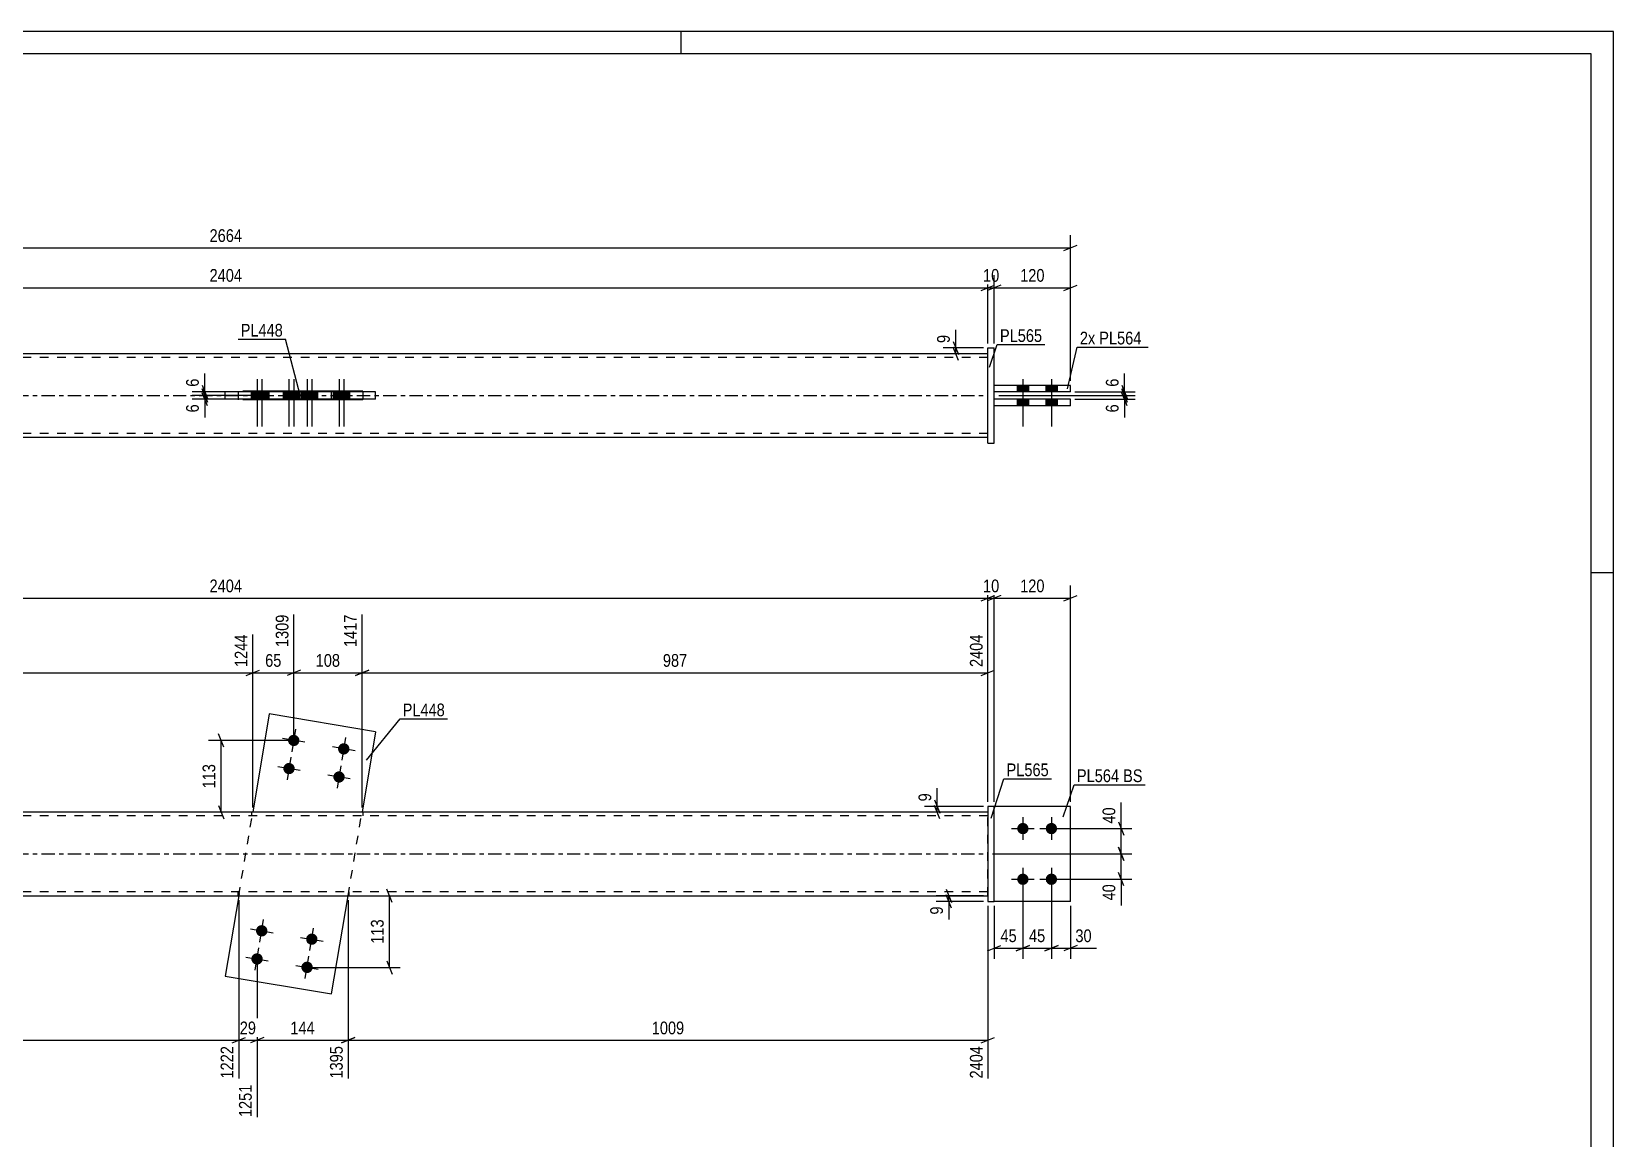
# Model space of a CAD drawing. Header units: millimetres. Extents: x 0 to 594, y 0 to 420.
# Drawn here: x 237.7 to 594, y 170.5 to 420 of the extents above; entities that cross this region are included whole.
import ezdxf

# ---------------------------------------------------------------- set-up
doc = ezdxf.new("R2010")
doc.units = ezdxf.units.MM
doc.linetypes.add('DXK_LINE_DOT2', pattern=[3.9198, 1.9599, -1.9599])
doc.linetypes.add('DXK_LINE_DOT3', pattern=[5.9187, 2.979, -0.9799, 0.9799, -0.9799])
doc.styles.add('Arial Narrow', font='ARIALN.TTF', dxfattribs={"height": 0.2})

# ---------------------------------------------------------------- blocks, each defined once
blk = doc.blocks.new('Unknown-585636687-1129')
at = {"color": 5, "linetype": 'Continuous'}
for p, q in [((594, 420), (0, 420)), ((384, 415), (384, 420)), ((594, 0), (594, 420)), ((589, 415), (5, 415)), ((589, 5), (589, 415)), ((594, 298), (589, 298))]:
    blk.add_line(p, q, dxfattribs=at)
blk = doc.blocks.new('Bolt-585636687-1961 - 1946')
at = {"linetype": 'Continuous'}
for points in [[(297.98, 260.02, -1), (295.44, 260.45, -1)], [(309.25, 258.13, -1), (306.71, 258.55, -1)], [(296.91, 253.68, -1), (294.38, 254.11, -1)], [(308.18, 251.79, -1), (305.65, 252.21, -1)]]:
    blk.add_hatch(color=1, dxfattribs=at).paths.add_polyline_path(points)
at = {"color": 1, "linetype": 'Continuous'}
for p, q in [((299.24, 259.81), (294.17, 260.66)), ((297.13, 262.77), (296.28, 257.7)), ((308.4, 260.88), (307.55, 255.81)), ((310.52, 257.92), (305.44, 258.77)), ((298.18, 253.47), (293.11, 254.32)), ((296.07, 256.43), (295.22, 251.36)), ((307.34, 254.54), (306.49, 249.47)), ((309.45, 251.58), (304.38, 252.43))]:
    blk.add_line(p, q, dxfattribs=at)
blk = doc.blocks.new('Part-585636687-1953 - 1946')
at = {"linetype": 'Continuous'}
blk.add_hatch(color=2, dxfattribs=at).paths.add_polyline_path([(152.57, 225.23), (151.77, 226.63), (153.37, 226.63)])
at = {"color": 2, "linetype": 'Continuous'}
for p, q in [((453.11, 244.09), (109.71, 244.09)), ((109.71, 225.23), (453.11, 225.23)), ((152.57, 225.23), (151.77, 226.63)), ((151.77, 226.63), (153.37, 226.63)), ((153.37, 226.63), (152.57, 225.23))]:
    blk.add_line(p, q, dxfattribs=at)
at = {"color": 7, "linetype": 'DXK_LINE_DOT2'}
for p, q in [((109.71, 225.23), (109.71, 244.09)), ((453.11, 243.23), (109.71, 243.23)), ((287.19, 244.09), (287.19, 243.23)), ((312.25, 244.09), (312.25, 243.23)), ((453.11, 225.23), (453.11, 244.09)), ((453.11, 226.09), (109.71, 226.09)), ((284.17, 225.23), (284.17, 226.09)), ((309.22, 225.23), (309.22, 226.09))]:
    blk.add_line(p, q, dxfattribs=at)
at = {"color": 7, "linetype": 'DXK_LINE_DOT3'}
blk.add_line((109.71, 234.66), (453.11, 234.66), dxfattribs=at)
at = {"color": 2, "linetype": 'Continuous'}
blk.add_circle((152.57, 226.13), 1, dxfattribs=at)
blk = doc.blocks.new('Part-585636687-1958 - 1946')
at = {"color": 2, "linetype": 'Continuous'}
for p, q in [((471.68, 245.38), (454.54, 245.38)), ((471.68, 223.95), (471.68, 245.38)), ((471.68, 223.95), (454.54, 223.95))]:
    blk.add_line(p, q, dxfattribs=at)
at = {"color": 7, "linetype": 'DXK_LINE_DOT2'}
blk.add_line((454.54, 223.95), (454.54, 245.38), dxfattribs=at)
blk = doc.blocks.new('Bolt-585636687-1960 - 1946')
at = {"linetype": 'Continuous'}
for points in [[(288.23, 217.53, -1), (290.77, 217.11, -1)], [(299.51, 215.64, -1), (302.04, 215.22, -1)], [(287.17, 211.19, -1), (289.71, 210.77, -1)], [(298.44, 209.3, -1), (300.98, 208.88, -1)]]:
    blk.add_hatch(color=1, dxfattribs=at).paths.add_polyline_path(points)
at = {"color": 1, "linetype": 'Continuous'}
for p, q in [((286.97, 217.75), (292.04, 216.9)), ((289.08, 214.79), (289.93, 219.86)), ((300.35, 212.89), (301.2, 217.96)), ((298.24, 215.85), (303.31, 215)), ((285.9, 211.41), (290.97, 210.56)), ((288.01, 208.45), (288.86, 213.52)), ((299.28, 206.55), (300.13, 211.62)), ((297.17, 209.51), (302.24, 208.66))]:
    blk.add_line(p, q, dxfattribs=at)
blk = doc.blocks.new('Bolt-585636687-1963 - 1946')
at = {"linetype": 'Continuous'}
for points in [[(460.97, 241.66, -1), (460.97, 239.09, -1)], [(467.4, 241.66, -1), (467.4, 239.09, -1)], [(460.97, 230.23, -1), (460.97, 227.66, -1)], [(467.4, 230.23, -1), (467.4, 227.66, -1)]]:
    blk.add_hatch(color=1, dxfattribs=at).paths.add_polyline_path(points)
at = {"color": 1, "linetype": 'Continuous'}
for p, q in [((460.97, 242.95), (460.97, 237.8)), ((467.4, 242.95), (467.4, 237.8)), ((458.4, 240.38), (463.54, 240.38)), ((464.82, 240.38), (469.97, 240.38)), ((458.4, 228.95), (463.54, 228.95)), ((460.97, 231.52), (460.97, 226.38)), ((464.82, 228.95), (469.97, 228.95)), ((467.4, 231.52), (467.4, 226.38))]:
    blk.add_line(p, q, dxfattribs=at)
blk = doc.blocks.new('Part-585636687-1968 - 1946')
at = {"color": 2, "linetype": 'Continuous'}
for p, q in [((291.2, 266.23), (287.48, 244.09)), ((315.15, 262.21), (291.2, 266.23)), ((315.15, 262.21), (312.1, 244.09)), ((284.31, 225.23), (281.27, 207.12)), ((305.22, 203.09), (308.94, 225.23)), ((281.27, 207.12), (305.22, 203.09))]:
    blk.add_line(p, q, dxfattribs=at)
at = {"color": 7, "linetype": 'DXK_LINE_DOT2'}
for p, q in [((284.31, 225.23), (287.48, 244.09)), ((308.94, 225.23), (312.1, 244.09)), ((284.4, 225.74), (284.31, 225.23)), ((309.02, 225.74), (308.94, 225.23))]:
    blk.add_line(p, q, dxfattribs=at)
blk = doc.blocks.new('Part-585636687-1988 - 1946')
at = {"color": 2, "linetype": 'Continuous'}
for p, q in [((454.54, 245.38), (453.11, 245.38)), ((453.11, 245.38), (453.11, 223.95)), ((454.54, 223.95), (454.54, 245.38)), ((453.11, 223.95), (454.54, 223.95))]:
    blk.add_line(p, q, dxfattribs=at)
blk = doc.blocks.new('Part-585636687-1994 - 1946')
at = {"color": 7, "linetype": 'DXK_LINE_DOT2'}
for p, q in [((471.68, 245.38), (454.54, 245.38)), ((454.54, 223.95), (454.54, 245.38)), ((471.68, 223.95), (471.68, 245.38)), ((471.68, 223.95), (454.54, 223.95))]:
    blk.add_line(p, q, dxfattribs=at)
blk = doc.blocks.new('Part-585636687-2443 - 2415')
at = {"linetype": 'Continuous'}
blk.add_hatch(color=2, dxfattribs=at).paths.add_polyline_path([(152.57, 337.98), (151.77, 339.38), (153.37, 339.38)])
at = {"color": 2, "linetype": 'Continuous'}
for p, q in [((453.11, 347.4), (109.71, 347.4)), ((152.57, 337.98), (151.77, 339.38)), ((151.77, 339.38), (153.37, 339.38)), ((153.37, 339.38), (152.57, 337.98)), ((312.25, 338.98), (287.19, 338.98)), ((287.19, 336.98), (287.19, 338.98)), ((309.22, 338.83), (309.22, 338.98)), ((312.25, 338.83), (312.25, 338.98)), ((312.25, 336.98), (287.19, 336.98)), ((309.22, 336.98), (309.22, 337.12)), ((312.25, 336.98), (312.25, 337.12)), ((453.11, 328.55), (109.71, 328.55))]:
    blk.add_line(p, q, dxfattribs=at)
at = {"color": 7, "linetype": 'DXK_LINE_DOT2'}
for p, q in [((109.71, 347.4), (109.71, 328.55)), ((453.11, 346.55), (109.71, 346.55)), ((453.11, 328.55), (453.11, 347.4)), ((284.17, 338.98), (284.17, 336.98)), ((287.19, 338.98), (284.17, 338.98)), ((309.22, 338.98), (309.22, 337.12)), ((312.25, 338.98), (312.25, 337.12)), ((287.19, 336.98), (284.17, 336.98)), ((453.11, 329.4), (109.71, 329.4))]:
    blk.add_line(p, q, dxfattribs=at)
at = {"color": 7, "linetype": 'DXK_LINE_DOT3'}
blk.add_line((109.71, 337.98), (453.11, 337.98), dxfattribs=at)
at = {"color": 2, "linetype": 'Continuous'}
blk.add_circle((152.57, 338.88), 1, dxfattribs=at)
blk = doc.blocks.new('Part-585636687-2431 - 2415')
at = {"color": 2, "linetype": 'Continuous'}
for p, q in [((453.11, 327.26), (453.11, 348.69)), ((453.11, 348.69), (454.54, 348.69)), ((454.54, 327.26), (454.54, 348.69)), ((453.11, 327.26), (454.54, 327.26))]:
    blk.add_line(p, q, dxfattribs=at)
blk = doc.blocks.new('Bolt-585636687-2432 - 2415')
at = {"linetype": 'Continuous'}
for points in [[(287.15, 337.12), (289.72, 337.12), (289.72, 338.83), (287.15, 338.83)], [(288.22, 337.12), (290.79, 337.12), (290.79, 338.83), (288.22, 338.83)], [(298.42, 337.12), (300.99, 337.12), (300.99, 338.83), (298.42, 338.83)], [(299.49, 337.12), (302.06, 337.12), (302.06, 338.83), (299.49, 338.83)]]:
    blk.add_hatch(color=1, dxfattribs=at).paths.add_polyline_path(points)
at = {"color": 1, "linetype": 'Continuous'}
for p, q in [((287.15, 338.83), (287.15, 337.12)), ((288.22, 338.83), (288.22, 337.12)), ((288.44, 341.69), (288.44, 330.98)), ((289.5, 341.69), (289.5, 330.98)), ((289.72, 338.83), (289.72, 337.12)), ((290.79, 338.83), (290.79, 337.12)), ((298.42, 338.83), (298.42, 337.12)), ((299.49, 338.83), (299.49, 337.12)), ((299.71, 341.69), (299.71, 330.98)), ((300.77, 341.69), (300.77, 330.98)), ((300.99, 338.83), (300.99, 337.12)), ((302.06, 338.83), (302.06, 337.12))]:
    blk.add_line(p, q, dxfattribs=at)
blk = doc.blocks.new('Bolt-585636687-2433 - 2415')
at = {"linetype": 'Continuous'}
for points in [[(296.93, 338.83), (294.36, 338.83), (294.36, 337.12), (296.93, 337.12)], [(297.99, 338.83), (295.42, 338.83), (295.42, 337.12), (297.99, 337.12)], [(308.2, 338.83), (305.63, 338.83), (305.63, 337.12), (308.2, 337.12)], [(309.26, 338.83), (306.69, 338.83), (306.69, 337.12), (309.26, 337.12)]]:
    blk.add_hatch(color=1, dxfattribs=at).paths.add_polyline_path(points)
at = {"color": 1, "linetype": 'Continuous'}
for p, q in [((294.36, 338.83), (294.36, 337.12)), ((295.42, 338.83), (295.42, 337.12)), ((295.64, 341.69), (295.64, 330.98)), ((296.71, 341.69), (296.71, 330.98)), ((296.93, 338.83), (296.93, 337.12)), ((297.99, 338.83), (297.99, 337.12)), ((305.63, 338.83), (305.63, 337.12)), ((306.69, 338.83), (306.69, 337.12)), ((306.91, 341.69), (306.91, 330.98)), ((307.98, 341.69), (307.98, 330.98)), ((308.2, 338.83), (308.2, 337.12)), ((309.26, 338.83), (309.26, 337.12))]:
    blk.add_line(p, q, dxfattribs=at)
blk = doc.blocks.new('Part-585636687-2448 - 2415')
at = {"color": 2, "linetype": 'Continuous'}
for p, q in [((471.68, 337.12), (454.54, 337.12)), ((454.54, 335.69), (454.54, 337.12)), ((471.68, 335.69), (454.54, 335.69)), ((471.68, 335.69), (471.68, 337.12))]:
    blk.add_line(p, q, dxfattribs=at)
blk = doc.blocks.new('Part-585636687-2453 - 2415')
at = {"color": 2, "linetype": 'Continuous'}
for p, q in [((471.68, 340.26), (454.54, 340.26)), ((454.54, 338.83), (454.54, 340.26)), ((471.68, 338.83), (454.54, 338.83)), ((471.68, 338.83), (471.68, 340.26))]:
    blk.add_line(p, q, dxfattribs=at)
blk = doc.blocks.new('Part-585636687-2468 - 2415')
at = {"color": 7, "linetype": 'DXK_LINE_DOT2'}
for p, q in [((281.27, 337.12), (281.27, 338.83)), ((287.19, 338.83), (281.27, 338.83)), ((305.22, 337.12), (305.22, 338.83)), ((287.19, 337.12), (281.27, 337.12))]:
    blk.add_line(p, q, dxfattribs=at)
at = {"color": 2, "linetype": 'Continuous'}
for p, q in [((315.15, 338.83), (287.19, 338.83)), ((291.2, 337.12), (291.2, 338.83)), ((315.15, 337.12), (315.15, 338.83)), ((315.15, 337.12), (287.19, 337.12))]:
    blk.add_line(p, q, dxfattribs=at)
blk = doc.blocks.new('Bolt-585636687-2470 - 2415')
at = {"linetype": 'Continuous'}
for points in [[(462.25, 340.26), (459.68, 340.26), (459.68, 338.83), (462.25, 338.83)], [(462.25, 340.26), (459.68, 340.26), (459.68, 338.83), (462.25, 338.83)], [(468.68, 340.26), (466.11, 340.26), (466.11, 338.83), (468.68, 338.83)], [(468.68, 340.26), (466.11, 340.26), (466.11, 338.83), (468.68, 338.83)], [(462.25, 337.12), (459.68, 337.12), (459.68, 335.69), (462.25, 335.69)], [(462.25, 337.12), (459.68, 337.12), (459.68, 335.69), (462.25, 335.69)], [(468.68, 337.12), (466.11, 337.12), (466.11, 335.69), (468.68, 335.69)], [(468.68, 337.12), (466.11, 337.12), (466.11, 335.69), (468.68, 335.69)]]:
    blk.add_hatch(color=1, dxfattribs=at).paths.add_polyline_path(points)
at = {"color": 1, "linetype": 'Continuous'}
for p, q in [((459.68, 340.26), (459.68, 338.83)), ((459.68, 340.26), (459.68, 338.83)), ((460.97, 341.69), (460.97, 330.98)), ((460.97, 341.69), (460.97, 330.98)), ((462.25, 340.26), (462.25, 338.83)), ((462.25, 340.26), (462.25, 338.83)), ((466.11, 340.26), (466.11, 338.83)), ((466.11, 340.26), (466.11, 338.83)), ((467.4, 341.69), (467.4, 330.98)), ((467.4, 341.69), (467.4, 330.98)), ((468.68, 340.26), (468.68, 338.83)), ((468.68, 340.26), (468.68, 338.83)), ((459.68, 337.12), (459.68, 335.69)), ((459.68, 337.12), (459.68, 335.69)), ((462.25, 337.12), (462.25, 335.69)), ((462.25, 337.12), (462.25, 335.69)), ((466.11, 337.12), (466.11, 335.69)), ((466.11, 337.12), (466.11, 335.69)), ((468.68, 337.12), (468.68, 335.69)), ((468.68, 337.12), (468.68, 335.69))]:
    blk.add_line(p, q, dxfattribs=at)
blk = doc.blocks.new('StraightDimension-585636687-2012 - 1946')
at = {"color": 7, "linetype": 'Continuous'}
for p, q in [((296.71, 261.23), (296.71, 288.61)), ((287.48, 245.09), (287.48, 284.11)), ((285.98, 274.89), (288.98, 276.09)), ((287.48, 275.49), (296.71, 275.49)), ((298.21, 276.09), (295.21, 274.89))]:
    blk.add_line(p, q, dxfattribs=at)
at = {"color": 0}
blk.add_wipeout([(294.52, 276.24), (294.52, 280.44), (289.67, 280.44), (289.67, 276.24)], dxfattribs=at)
at = {"color": 0, "linetype": 'Continuous'}
blk.add_wipeout([(296.11, 289.21), (291.91, 289.21), (291.91, 280.69), (296.11, 280.69)], dxfattribs=at)
at = {"color": 3, "linetype": 'Continuous', "style": 'Arial Narrow'}
blk.add_text('1309', height=2.863, rotation=90.0002, dxfattribs=at).set_placement((295.51, 281.29))
at = {"color": 3, "style": 'Arial Narrow'}
blk.add_text('65', height=2.863, dxfattribs=at).set_placement((290.27, 276.84))
blk = doc.blocks.new('StraightDimension-585636687-2306 - 1946')
at = {"color": 7, "linetype": 'Continuous'}
for p, q in [((441.08, 246.88), (442.28, 243.88)), ((452.11, 245.38), (438.83, 245.38)), ((452.11, 244.09), (438.83, 244.09)), ((442.28, 242.59), (441.08, 245.59)), ((441.68, 244.09), (441.68, 245.38))]:
    blk.add_line(p, q, dxfattribs=at)
at = {"color": 0}
blk.add_wipeout([(440.93, 248.93), (436.73, 248.93), (436.73, 245.9), (440.93, 245.9)], dxfattribs=at)
at = {"color": 7, "linetype": 'Continuous'}
blk.add_line((441.68, 245.38), (441.68, 249.45), dxfattribs=at)
blk.add_line((441.68, 245.38), (441.68, 249.45), dxfattribs=at)
at = {"color": 3, "style": 'Arial Narrow'}
blk.add_text('9', height=2.86, rotation=90.0002, dxfattribs=at).set_placement((440.33, 246.5))
blk = doc.blocks.new('StraightDimension-585636687-2028 - 1946')
at = {"color": 7, "linetype": 'Continuous'}
for p, q in [((296.71, 261.23), (296.71, 288.61)), ((312.1, 245.09), (312.1, 288.61)), ((298.21, 276.09), (295.21, 274.89)), ((296.71, 275.49), (312.1, 275.49)), ((310.6, 274.89), (313.6, 276.09))]:
    blk.add_line(p, q, dxfattribs=at)
at = {"color": 0}
blk.add_wipeout([(307.75, 276.24), (307.75, 280.44), (301.06, 280.44), (301.06, 276.24)], dxfattribs=at)
at = {"color": 0, "linetype": 'Continuous'}
blk.add_wipeout([(311.5, 289.21), (307.3, 289.21), (307.3, 280.69), (311.5, 280.69)], dxfattribs=at)
at = {"color": 3, "linetype": 'Continuous', "style": 'Arial Narrow'}
blk.add_text('1417', height=2.863, rotation=90.0002, dxfattribs=at).set_placement((310.9, 281.29))
at = {"color": 3, "style": 'Arial Narrow'}
blk.add_text('108', height=2.863, dxfattribs=at).set_placement((301.66, 276.84))
blk = doc.blocks.new('StraightDimension-585636687-2212 - 1946')
at = {"color": 7, "linetype": 'Continuous'}
for p, q in [((460.97, 227.95), (460.97, 211.03)), ((467.4, 227.95), (467.4, 211.03)), ((459.47, 212.83), (462.47, 214.03)), ((468.9, 214.03), (465.9, 212.83)), ((460.97, 213.43), (467.4, 213.43))]:
    blk.add_line(p, q, dxfattribs=at)
at = {"color": 0}
blk.add_wipeout([(466.61, 214.18), (466.61, 218.38), (461.75, 218.38), (461.75, 214.18)], dxfattribs=at)
at = {"color": 3, "style": 'Arial Narrow'}
blk.add_text('45', height=2.863, dxfattribs=at).set_placement((462.35, 214.78))
blk = doc.blocks.new('StraightDimension-585636687-2378 - 1946')
at = {"color": 7, "linetype": 'Continuous'}
for p, q in [((456.04, 292.89), (453.04, 291.69)), ((454.54, 246.38), (454.54, 295.14)), ((454.54, 292.29), (471.68, 292.29)), ((470.18, 291.69), (473.18, 292.89)), ((471.68, 246.38), (471.68, 295.14))]:
    blk.add_line(p, q, dxfattribs=at)
at = {"color": 0}
blk.add_wipeout([(466.45, 293.04), (466.45, 297.24), (459.77, 297.24), (459.77, 293.04)], dxfattribs=at)
at = {"color": 3, "style": 'Arial Narrow'}
blk.add_text('120', height=2.863, dxfattribs=at).set_placement((460.37, 293.64))
blk = doc.blocks.new('StraightDimension-585636687-1996 - 1946')
at = {"color": 7, "linetype": 'Continuous'}
for p, q in [((287.48, 245.09), (287.48, 284.11)), ((109.71, 245.09), (109.71, 278.62)), ((111.21, 276.09), (108.21, 274.89)), ((109.71, 275.49), (287.48, 275.49)), ((285.98, 274.89), (288.98, 276.09))]:
    blk.add_line(p, q, dxfattribs=at)
at = {"color": 0, "linetype": 'Continuous'}
for points in [[(286.88, 284.71), (282.68, 284.71), (282.68, 276.19), (286.88, 276.19)], [(109.11, 279.22), (104.91, 279.22), (104.91, 276.19), (109.11, 276.19)]]:
    blk.add_wipeout(points, dxfattribs=at)
at = {"color": 0}
blk.add_wipeout([(202.85, 276.24), (202.85, 280.44), (194.34, 280.44), (194.34, 276.24)], dxfattribs=at)
at = {"color": 3, "linetype": 'Continuous', "style": 'Arial Narrow'}
for s, height, p in [('1244', 2.863, (286.28, 276.79)), ('0', 2.86, (108.51, 276.79))]:
    blk.add_text(s, height=height, rotation=90.0002, dxfattribs=at).set_placement(p)
at = {"color": 3, "style": 'Arial Narrow'}
blk.add_text('1244', height=2.863, dxfattribs=at).set_placement((194.94, 276.84))
blk = doc.blocks.new('StraightDimension-585636687-2044 - 1946')
at = {"color": 7, "linetype": 'Continuous'}
for p, q in [((312.1, 245.09), (312.1, 288.61)), ((453.11, 246.38), (453.11, 284.11)), ((313.6, 276.09), (310.6, 274.89)), ((312.1, 275.49), (453.11, 275.49)), ((451.61, 274.89), (454.61, 276.09))]:
    blk.add_line(p, q, dxfattribs=at)
at = {"color": 0, "linetype": 'Continuous'}
blk.add_wipeout([(452.51, 284.71), (448.31, 284.71), (448.31, 276.19), (452.51, 276.19)], dxfattribs=at)
at = {"color": 0}
blk.add_wipeout([(385.95, 276.24), (385.95, 280.44), (379.27, 280.44), (379.27, 276.24)], dxfattribs=at)
at = {"color": 3, "linetype": 'Continuous', "style": 'Arial Narrow'}
blk.add_text('2404', height=2.863, rotation=90.0002, dxfattribs=at).set_placement((451.91, 276.79))
at = {"color": 3, "style": 'Arial Narrow'}
blk.add_text('987', height=2.863, dxfattribs=at).set_placement((379.87, 276.84))
blk = doc.blocks.new('StraightDimension-585636687-2090 - 1946')
at = {"color": 7, "linetype": 'Continuous'}
for p, q in [((308.94, 224.23), (308.94, 184.04)), ((453.11, 222.95), (453.11, 184.04)), ((310.44, 193.25), (307.44, 192.05)), ((308.94, 192.65), (453.11, 192.65)), ((451.61, 192.05), (454.61, 193.25))]:
    blk.add_line(p, q, dxfattribs=at)
at = {"color": 0}
blk.add_wipeout([(385.28, 193.4), (385.28, 197.6), (376.77, 197.6), (376.77, 193.4)], dxfattribs=at)
at = {"color": 0, "linetype": 'Continuous'}
blk.add_wipeout([(452.51, 191.95), (448.31, 191.95), (448.31, 183.44), (452.51, 183.44)], dxfattribs=at)
at = {"color": 3, "style": 'Arial Narrow'}
blk.add_text('1009', height=2.863, dxfattribs=at).set_placement((377.37, 194))
at = {"color": 3, "linetype": 'Continuous', "style": 'Arial Narrow'}
blk.add_text('2404', height=2.863, rotation=90.0002, dxfattribs=at).set_placement((451.91, 184.04))
blk = doc.blocks.new('StraightDimension-585636687-2102 - 1946')
at = {"color": 7, "linetype": 'Continuous'}
for p, q in [((308.94, 224.23), (308.94, 184.04)), ((288.44, 209.98), (288.44, 175.34)), ((289.94, 193.25), (286.94, 192.05)), ((288.44, 192.65), (308.94, 192.65)), ((307.44, 192.05), (310.44, 193.25))]:
    blk.add_line(p, q, dxfattribs=at)
at = {"color": 0}
blk.add_wipeout([(302.03, 193.4), (302.03, 197.6), (295.35, 197.6), (295.35, 193.4)], dxfattribs=at)
at = {"color": 0, "linetype": 'Continuous'}
blk.add_wipeout([(308.34, 191.95), (304.14, 191.95), (304.14, 183.44), (308.34, 183.44)], dxfattribs=at)
at = {"color": 3, "style": 'Arial Narrow'}
blk.add_text('144', height=2.863, dxfattribs=at).set_placement((295.95, 194))
at = {"color": 3, "linetype": 'Continuous', "style": 'Arial Narrow'}
blk.add_text('1395', height=2.863, rotation=90.0002, dxfattribs=at).set_placement((307.74, 184.04))
blk = doc.blocks.new('StraightDimension-585636687-2116 - 1946')
at = {"color": 7, "linetype": 'Continuous'}
for p, q in [((284.31, 224.23), (284.31, 184.04)), ((288.44, 209.98), (288.44, 175.34)), ((282.81, 192.05), (285.81, 193.25)), ((284.31, 192.65), (288.44, 192.65)), ((289.94, 193.25), (286.94, 192.05))]:
    blk.add_line(p, q, dxfattribs=at)
at = {"color": 0}
blk.add_wipeout([(288.8, 193.4), (288.8, 197.6), (283.95, 197.6), (283.95, 193.4)], dxfattribs=at)
at = {"color": 0, "linetype": 'Continuous'}
blk.add_wipeout([(287.84, 183.25), (283.64, 183.25), (283.64, 174.74), (287.84, 174.74)], dxfattribs=at)
at = {"color": 3, "style": 'Arial Narrow'}
blk.add_text('29', height=2.863, dxfattribs=at).set_placement((284.55, 194))
at = {"color": 3, "linetype": 'Continuous', "style": 'Arial Narrow'}
blk.add_text('1251', height=2.863, rotation=90.0002, dxfattribs=at).set_placement((287.24, 175.34))
blk = doc.blocks.new('StraightDimension-585636687-2130 - 1946')
at = {"color": 7, "linetype": 'Continuous'}
for p, q in [((109.71, 222.95), (109.71, 189.53)), ((284.31, 224.23), (284.31, 184.04)), ((111.21, 193.25), (108.21, 192.05)), ((109.71, 192.65), (284.31, 192.65)), ((282.81, 192.05), (285.81, 193.25))]:
    blk.add_line(p, q, dxfattribs=at)
at = {"color": 0}
blk.add_wipeout([(201.27, 193.4), (201.27, 197.6), (192.75, 197.6), (192.75, 193.4)], dxfattribs=at)
at = {"color": 0, "linetype": 'Continuous'}
for points in [[(109.11, 191.95), (104.91, 191.95), (104.91, 188.93), (109.11, 188.93)], [(283.71, 191.95), (279.51, 191.95), (279.51, 183.44), (283.71, 183.44)]]:
    blk.add_wipeout(points, dxfattribs=at)
at = {"color": 3, "style": 'Arial Narrow'}
blk.add_text('1222', height=2.863, dxfattribs=at).set_placement((193.35, 194))
at = {"color": 3, "linetype": 'Continuous', "style": 'Arial Narrow'}
for s, height, p in [('0', 2.86, (108.51, 189.53)), ('1222', 2.863, (283.11, 184.04))]:
    blk.add_text(s, height=height, rotation=90.0002, dxfattribs=at).set_placement(p)
blk = doc.blocks.new('StraightDimension-585636687-2190 - 1946')
at = {"color": 7, "linetype": 'Continuous'}
for p, q in [((452.11, 225.23), (441.46, 225.23)), ((443.71, 226.73), (444.91, 223.73)), ((444.91, 222.45), (443.71, 225.45)), ((444.31, 223.95), (444.31, 225.23)), ((452.11, 223.95), (441.46, 223.95))]:
    blk.add_line(p, q, dxfattribs=at)
at = {"color": 0}
blk.add_wipeout([(443.56, 223.42), (439.36, 223.42), (439.36, 220.39), (443.56, 220.39)], dxfattribs=at)
at = {"color": 7, "linetype": 'Continuous'}
blk.add_line((444.31, 223.95), (444.31, 219.87), dxfattribs=at)
blk.add_line((444.31, 223.95), (444.31, 219.87), dxfattribs=at)
at = {"color": 3, "style": 'Arial Narrow'}
blk.add_text('9', height=2.86, rotation=90.0002, dxfattribs=at).set_placement((442.96, 220.99))
blk = doc.blocks.new('StraightDimension-585636687-2199 - 1946')
at = {"color": 7, "linetype": 'Continuous'}
for p, q in [((467.4, 227.95), (467.4, 211.03)), ((471.68, 222.95), (471.68, 211.03)), ((465.9, 212.83), (468.9, 214.03)), ((473.18, 214.03), (470.18, 212.83)), ((467.4, 213.43), (471.68, 213.43))]:
    blk.add_line(p, q, dxfattribs=at)
at = {"color": 0}
blk.add_wipeout([(477.06, 214.18), (477.06, 218.38), (472.21, 218.38), (472.21, 214.18)], dxfattribs=at)
at = {"color": 7, "linetype": 'Continuous'}
blk.add_line((471.68, 213.43), (477.59, 213.43), dxfattribs=at)
blk.add_line((471.68, 213.43), (477.59, 213.43), dxfattribs=at)
at = {"color": 3, "style": 'Arial Narrow'}
blk.add_text('30', height=2.863, dxfattribs=at).set_placement((472.81, 214.78))
blk = doc.blocks.new('StraightDimension-585636687-2222 - 1946')
at = {"color": 7, "linetype": 'Continuous'}
for p, q in [((460.97, 227.95), (460.97, 211.03)), ((454.54, 222.95), (454.54, 211.03)), ((453.04, 212.83), (456.04, 214.03)), ((462.47, 214.03), (459.47, 212.83)), ((454.54, 213.43), (460.97, 213.43))]:
    blk.add_line(p, q, dxfattribs=at)
at = {"color": 0}
blk.add_wipeout([(460.18, 214.18), (460.18, 218.38), (455.33, 218.38), (455.33, 214.18)], dxfattribs=at)
at = {"color": 3, "style": 'Arial Narrow'}
blk.add_text('45', height=2.863, dxfattribs=at).set_placement((455.93, 214.78))
blk = doc.blocks.new('StraightDimension-585636687-2352 - 1946')
at = {"color": 7, "linetype": 'Continuous'}
for p, q in [((111.21, 292.89), (108.21, 291.69)), ((109.71, 246.38), (109.71, 295.14)), ((109.71, 292.29), (453.11, 292.29)), ((451.61, 291.69), (454.61, 292.89)), ((453.11, 246.38), (453.11, 295.14))]:
    blk.add_line(p, q, dxfattribs=at)
at = {"color": 0}
blk.add_wipeout([(285.67, 293.04), (285.67, 297.24), (277.15, 297.24), (277.15, 293.04)], dxfattribs=at)
at = {"color": 3, "style": 'Arial Narrow'}
blk.add_text('2404', height=2.863, dxfattribs=at).set_placement((277.75, 293.64))
blk = doc.blocks.new('StraightDimension-585636687-2239 - 1946')
at = {"color": 7, "linetype": 'Continuous'}
for p, q in [((309.94, 225.23), (320.72, 225.23)), ((318.92, 223.73), (317.72, 226.73)), ((318.32, 209.09), (318.32, 225.23)), ((317.72, 210.59), (318.92, 207.59)), ((300.71, 209.09), (320.72, 209.09))]:
    blk.add_line(p, q, dxfattribs=at)
at = {"color": 0}
blk.add_wipeout([(317.57, 220.5), (313.37, 220.5), (313.37, 213.82), (317.57, 213.82)], dxfattribs=at)
at = {"color": 3, "style": 'Arial Narrow'}
blk.add_text('113', height=2.863, rotation=90.0002, dxfattribs=at).set_placement((316.97, 214.42))
blk = doc.blocks.new('StraightDimension-585636687-2256 - 1946')
at = {"color": 7, "linetype": 'Continuous'}
for p, q in [((482.54, 236.16), (483.74, 233.16)), ((454.11, 234.66), (485.54, 234.66)), ((483.14, 228.95), (483.14, 234.66)), ((468.4, 228.95), (485.54, 228.95)), ((483.74, 227.45), (482.54, 230.45))]:
    blk.add_line(p, q, dxfattribs=at)
at = {"color": 0}
blk.add_wipeout([(482.39, 228.42), (478.19, 228.42), (478.19, 223.57), (482.39, 223.57)], dxfattribs=at)
at = {"color": 7, "linetype": 'Continuous'}
blk.add_line((483.14, 228.95), (483.14, 223.04), dxfattribs=at)
blk.add_line((483.14, 228.95), (483.14, 223.04), dxfattribs=at)
at = {"color": 3, "style": 'Arial Narrow'}
blk.add_text('40', height=2.863, rotation=90.0002, dxfattribs=at).set_placement((481.79, 224.17))
blk = doc.blocks.new('StraightDimension-585636687-2269 - 1946')
at = {"color": 7, "linetype": 'Continuous'}
for p, q in [((468.4, 240.38), (485.54, 240.38)), ((482.54, 241.88), (483.74, 238.88)), ((483.14, 234.66), (483.14, 240.38)), ((483.74, 233.16), (482.54, 236.16)), ((454.11, 234.66), (485.54, 234.66))]:
    blk.add_line(p, q, dxfattribs=at)
at = {"color": 0}
blk.add_wipeout([(482.39, 245.76), (478.19, 245.76), (478.19, 240.9), (482.39, 240.9)], dxfattribs=at)
at = {"color": 7, "linetype": 'Continuous'}
blk.add_line((483.14, 240.38), (483.14, 246.28), dxfattribs=at)
blk.add_line((483.14, 240.38), (483.14, 246.28), dxfattribs=at)
at = {"color": 3, "style": 'Arial Narrow'}
blk.add_text('40', height=2.863, rotation=90.0002, dxfattribs=at).set_placement((481.79, 241.5))
blk = doc.blocks.new('StraightDimension-585636687-2283 - 1946')
at = {"color": 7, "linetype": 'Continuous'}
for p, q in [((295.71, 260.23), (277.54, 260.23)), ((280.99, 258.73), (279.79, 261.73)), ((280.39, 244.09), (280.39, 260.23)), ((286.48, 244.09), (277.54, 244.09)), ((279.79, 245.59), (280.99, 242.59))]:
    blk.add_line(p, q, dxfattribs=at)
at = {"color": 0}
blk.add_wipeout([(279.64, 255.5), (275.44, 255.5), (275.44, 248.82), (279.64, 248.82)], dxfattribs=at)
at = {"color": 3, "style": 'Arial Narrow'}
blk.add_text('113', height=2.863, rotation=90.0002, dxfattribs=at).set_placement((279.04, 249.42))
blk = doc.blocks.new('StraightDimension-585636687-2361 - 1946')
at = {"color": 7, "linetype": 'Continuous'}
for p, q in [((451.61, 291.69), (454.61, 292.89)), ((456.04, 292.89), (453.04, 291.69)), ((453.11, 246.38), (453.11, 295.14)), ((453.11, 292.29), (454.54, 292.29)), ((454.54, 246.38), (454.54, 295.14))]:
    blk.add_line(p, q, dxfattribs=at)
at = {"color": 0}
blk.add_wipeout([(456.25, 293.04), (456.25, 297.24), (451.4, 297.24), (451.4, 293.04)], dxfattribs=at)
at = {"color": 3, "style": 'Arial Narrow'}
blk.add_text('10', height=2.863, dxfattribs=at).set_placement((452, 293.64))
blk = doc.blocks.new('StraightDimension-585636687-2521 - 2415')
at = {"color": 7, "linetype": 'Continuous'}
for p, q in [((290.2, 338.83), (273.82, 338.83)), ((276.07, 340.33), (277.27, 337.33)), ((277.27, 336.48), (276.07, 339.48)), ((276.67, 337.98), (276.67, 338.83)), ((290.2, 337.98), (273.82, 337.98))]:
    blk.add_line(p, q, dxfattribs=at)
at = {"color": 0}
blk.add_wipeout([(275.92, 342.39), (271.72, 342.39), (271.72, 339.36), (275.92, 339.36)], dxfattribs=at)
at = {"color": 7, "linetype": 'Continuous'}
blk.add_line((276.67, 338.83), (276.67, 342.91), dxfattribs=at)
blk.add_line((276.67, 338.83), (276.67, 342.91), dxfattribs=at)
at = {"color": 3, "style": 'Arial Narrow'}
blk.add_text('6', height=2.86, rotation=90.0002, dxfattribs=at).set_placement((275.32, 339.96))
blk = doc.blocks.new('StraightDimension-585636687-2525 - 2415')
at = {"color": 7, "linetype": 'Continuous'}
for p, q in [((276.07, 339.48), (277.27, 336.48)), ((277.27, 335.62), (276.07, 338.62)), ((290.2, 337.98), (273.82, 337.98)), ((290.2, 337.12), (273.82, 337.12)), ((276.67, 337.12), (276.67, 337.98))]:
    blk.add_line(p, q, dxfattribs=at)
at = {"color": 0}
blk.add_wipeout([(275.92, 336.59), (271.72, 336.59), (271.72, 333.57), (275.92, 333.57)], dxfattribs=at)
at = {"color": 7, "linetype": 'Continuous'}
blk.add_line((276.67, 337.12), (276.67, 333.04), dxfattribs=at)
blk.add_line((276.67, 337.12), (276.67, 333.04), dxfattribs=at)
at = {"color": 3, "style": 'Arial Narrow'}
blk.add_text('6', height=2.86, rotation=90.0002, dxfattribs=at).set_placement((275.32, 334.17))
blk = doc.blocks.new('StraightDimension-585636687-2530 - 2415')
at = {"color": 7, "linetype": 'Continuous'}
for p, q in [((91.14, 371.24), (471.68, 371.24)), ((470.18, 370.64), (473.18, 371.84)), ((471.68, 341.26), (471.68, 374.09))]:
    blk.add_line(p, q, dxfattribs=at)
at = {"color": 0}
blk.add_wipeout([(285.67, 371.99), (285.67, 376.19), (277.15, 376.19), (277.15, 371.99)], dxfattribs=at)
at = {"color": 3, "style": 'Arial Narrow'}
blk.add_text('2664', height=2.863, dxfattribs=at).set_placement((277.75, 372.59))
blk = doc.blocks.new('StraightDimension-585636687-2561 - 2415')
at = {"color": 7, "linetype": 'Continuous'}
for p, q in [((109.71, 349.69), (109.71, 365.13)), ((453.11, 349.69), (453.11, 365.13)), ((111.21, 362.88), (108.21, 361.68)), ((109.71, 362.28), (453.11, 362.28)), ((451.61, 361.68), (454.61, 362.88))]:
    blk.add_line(p, q, dxfattribs=at)
at = {"color": 0}
blk.add_wipeout([(285.67, 363.03), (285.67, 367.23), (277.15, 367.23), (277.15, 363.03)], dxfattribs=at)
at = {"color": 3, "style": 'Arial Narrow'}
blk.add_text('2404', height=2.863, dxfattribs=at).set_placement((277.75, 363.63))
blk = doc.blocks.new('StraightDimension-585636687-2571 - 2415')
at = {"color": 7, "linetype": 'Continuous'}
for p, q in [((453.11, 349.69), (453.11, 365.13)), ((454.54, 349.69), (454.54, 365.13)), ((451.61, 361.68), (454.61, 362.88)), ((456.04, 362.88), (453.04, 361.68)), ((453.11, 362.28), (454.54, 362.28))]:
    blk.add_line(p, q, dxfattribs=at)
at = {"color": 0}
blk.add_wipeout([(456.25, 363.03), (456.25, 367.23), (451.4, 367.23), (451.4, 363.03)], dxfattribs=at)
at = {"color": 3, "style": 'Arial Narrow'}
blk.add_text('10', height=2.863, dxfattribs=at).set_placement((452, 363.63))
blk = doc.blocks.new('StraightDimension-585636687-2581 - 2415')
at = {"color": 7, "linetype": 'Continuous'}
for p, q in [((454.54, 349.69), (454.54, 365.13)), ((471.68, 341.26), (471.68, 365.13)), ((456.04, 362.88), (453.04, 361.68)), ((454.54, 362.28), (471.68, 362.28)), ((470.18, 361.68), (473.18, 362.88))]:
    blk.add_line(p, q, dxfattribs=at)
at = {"color": 0}
blk.add_wipeout([(466.45, 363.03), (466.45, 367.23), (459.77, 367.23), (459.77, 363.03)], dxfattribs=at)
at = {"color": 3, "style": 'Arial Narrow'}
blk.add_text('120', height=2.863, dxfattribs=at).set_placement((460.37, 363.63))
blk = doc.blocks.new('StraightDimension-585636687-2592 - 2415')
at = {"color": 7, "linetype": 'Continuous'}
for p, q in [((445.25, 350.19), (446.45, 347.19)), ((452.11, 348.69), (443, 348.69)), ((452.11, 347.4), (443, 347.4)), ((446.45, 345.9), (445.25, 348.9)), ((445.85, 347.4), (445.85, 348.69))]:
    blk.add_line(p, q, dxfattribs=at)
at = {"color": 0}
blk.add_wipeout([(445.1, 352.24), (440.9, 352.24), (440.9, 349.21), (445.1, 349.21)], dxfattribs=at)
at = {"color": 7, "linetype": 'Continuous'}
blk.add_line((445.85, 348.69), (445.85, 352.77), dxfattribs=at)
blk.add_line((445.85, 348.69), (445.85, 352.77), dxfattribs=at)
at = {"color": 3, "style": 'Arial Narrow'}
blk.add_text('9', height=2.86, rotation=90.0002, dxfattribs=at).set_placement((444.5, 349.81))
blk = doc.blocks.new('StraightDimension-585636687-2603 - 2415')
at = {"color": 7, "linetype": 'Continuous'}
for p, q in [((472.68, 338.83), (486.29, 338.83)), ((483.29, 340.33), (484.49, 337.33)), ((484.49, 336.48), (483.29, 339.48)), ((483.89, 337.98), (483.89, 338.83)), ((455.54, 337.98), (486.29, 337.98))]:
    blk.add_line(p, q, dxfattribs=at)
at = {"color": 0}
blk.add_wipeout([(483.14, 342.39), (478.94, 342.39), (478.94, 339.36), (483.14, 339.36)], dxfattribs=at)
at = {"color": 7, "linetype": 'Continuous'}
blk.add_line((483.89, 338.83), (483.89, 342.91), dxfattribs=at)
blk.add_line((483.89, 338.83), (483.89, 342.91), dxfattribs=at)
at = {"color": 3, "style": 'Arial Narrow'}
blk.add_text('6', height=2.86, rotation=90.0002, dxfattribs=at).set_placement((482.54, 339.96))
blk = doc.blocks.new('StraightDimension-585636687-2612 - 2415')
at = {"color": 7, "linetype": 'Continuous'}
for p, q in [((483.29, 339.48), (484.49, 336.48)), ((484.49, 335.62), (483.29, 338.62)), ((455.54, 337.98), (486.29, 337.98)), ((472.68, 337.12), (486.29, 337.12)), ((483.89, 337.12), (483.89, 337.98))]:
    blk.add_line(p, q, dxfattribs=at)
at = {"color": 0}
blk.add_wipeout([(483.14, 336.59), (478.94, 336.59), (478.94, 333.57), (483.14, 333.57)], dxfattribs=at)
at = {"color": 7, "linetype": 'Continuous'}
blk.add_line((483.89, 337.12), (483.89, 333.04), dxfattribs=at)
blk.add_line((483.89, 337.12), (483.89, 333.04), dxfattribs=at)
at = {"color": 3, "style": 'Arial Narrow'}
blk.add_text('6', height=2.86, rotation=90.0002, dxfattribs=at).set_placement((482.54, 334.17))
blk = doc.blocks.new('Mark-585636687-1964 - 1946')
at = {"color": 0}
blk.add_wipeout([(330.75, 265.69), (330.75, 268.69), (321.25, 268.69), (321.25, 265.69)], dxfattribs=at)
blk.add_wipeout([(330.75, 265.69), (330.75, 268.69), (321.25, 268.69), (321.25, 265.69)], dxfattribs=at)
at = {"color": 30, "linetype": 'Continuous'}
for p, q in [((313.07, 255.79), (320.65, 265.09)), ((320.65, 265.09), (331.35, 265.09))]:
    blk.add_line(p, q, dxfattribs=at)
at = {"color": 3, "style": 'Arial Narrow'}
blk.add_text('PL448', height=2.863, dxfattribs=at).set_placement((321.25, 265.69))
blk = doc.blocks.new('Mark-585636687-1984 - 1946')
at = {"color": 0}
blk.add_wipeout([(466.8, 252.18), (466.8, 255.18), (457.3, 255.18), (457.3, 252.18)], dxfattribs=at)
blk.add_wipeout([(466.8, 252.18), (466.8, 255.18), (457.3, 255.18), (457.3, 252.18)], dxfattribs=at)
at = {"color": 30, "linetype": 'Continuous'}
for p, q in [((453.84, 242.69), (456.7, 251.58)), ((456.7, 251.58), (467.4, 251.58))]:
    blk.add_line(p, q, dxfattribs=at)
at = {"color": 3, "style": 'Arial Narrow'}
blk.add_text('PL565', height=2.863, dxfattribs=at).set_placement((457.3, 252.18))
blk = doc.blocks.new('MarkSet-585636687-2400 - 1946')
at = {"color": 0}
blk.add_wipeout([(482.65, 250.85), (482.65, 253.85), (473.15, 253.85), (473.15, 250.85)], dxfattribs=at)
blk.add_wipeout([(482.65, 250.85), (482.65, 253.85), (473.15, 253.85), (473.15, 250.85)], dxfattribs=at)
at = {"color": 30, "linetype": 'Continuous'}
blk.add_line((470.05, 243.02), (472.55, 250.25), dxfattribs=at)
at = {"color": 0}
blk.add_wipeout([(487.93, 250.85), (487.93, 253.85), (483.55, 253.85), (483.55, 250.85)], dxfattribs=at)
blk.add_wipeout([(487.93, 250.85), (487.93, 253.85), (483.55, 253.85), (483.55, 250.85)], dxfattribs=at)
at = {"color": 30, "linetype": 'Continuous'}
blk.add_line((472.55, 250.25), (488.53, 250.25), dxfattribs=at)
at = {"color": 3, "style": 'Arial Narrow'}
for s, p in [('PL564', (473.15, 250.85)), ('BS', (483.55, 250.85))]:
    blk.add_text(s, height=2.863, dxfattribs=at).set_placement(p)
blk = doc.blocks.new('Mark-585636687-2427 - 2415')
at = {"color": 0}
blk.add_wipeout([(465.32, 350.05), (465.32, 353.05), (455.81, 353.05), (455.81, 350.05)], dxfattribs=at)
blk.add_wipeout([(465.32, 350.05), (465.32, 353.05), (455.81, 353.05), (455.81, 350.05)], dxfattribs=at)
at = {"color": 30, "linetype": 'Continuous'}
for p, q in [((453.44, 344.37), (455.21, 349.45)), ((455.21, 349.45), (465.92, 349.45))]:
    blk.add_line(p, q, dxfattribs=at)
at = {"color": 3, "style": 'Arial Narrow'}
blk.add_text('PL565', height=2.863, dxfattribs=at).set_placement((455.81, 350.05))
blk = doc.blocks.new('Mark-585636687-2464 - 2415')
at = {"color": 0}
blk.add_wipeout([(294.26, 351.27), (294.26, 354.27), (284.76, 354.27), (284.76, 351.27)], dxfattribs=at)
blk.add_wipeout([(294.26, 351.27), (294.26, 354.27), (284.76, 354.27), (284.76, 351.27)], dxfattribs=at)
at = {"color": 30, "linetype": 'Continuous'}
for p in [(284.16, 350.67), (298.24, 337.74)]:
    blk.add_line(p, (294.86, 350.67), dxfattribs=at)
at = {"color": 3, "style": 'Arial Narrow'}
blk.add_text('PL448', height=2.863, dxfattribs=at).set_placement((284.76, 351.27))
blk = doc.blocks.new('MarkSet-585636687-2654 - 2415')
at = {"color": 0}
blk.add_wipeout([(477.28, 349.5), (477.28, 352.5), (473.81, 352.5), (473.81, 349.5)], dxfattribs=at)
blk.add_wipeout([(477.28, 349.5), (477.28, 352.5), (473.81, 352.5), (473.81, 349.5)], dxfattribs=at)
at = {"color": 30, "linetype": 'Continuous'}
blk.add_line((470.99, 339.48), (473.21, 348.9), dxfattribs=at)
at = {"color": 0}
blk.add_wipeout([(487.68, 349.5), (487.68, 352.5), (478.18, 352.5), (478.18, 349.5)], dxfattribs=at)
blk.add_wipeout([(487.68, 349.5), (487.68, 352.5), (478.18, 352.5), (478.18, 349.5)], dxfattribs=at)
at = {"color": 30, "linetype": 'Continuous'}
blk.add_line((473.21, 348.9), (489.18, 348.9), dxfattribs=at)
at = {"color": 3, "style": 'Arial Narrow'}
for s, p in [('2x', (473.81, 349.5)), ('PL564', (478.18, 349.5))]:
    blk.add_text(s, height=2.863, dxfattribs=at).set_placement(p)

msp = doc.modelspace()

# ---------------------------------------------------------------- block references
for name in ['Unknown-585636687-1129', 'Part-585636687-2443 - 2415', 'Part-585636687-2431 - 2415', 'Part-585636687-2468 - 2415', 'Bolt-585636687-2432 - 2415', 'Bolt-585636687-2433 - 2415', 'Part-585636687-2453 - 2415', 'Bolt-585636687-2470 - 2415', 'Part-585636687-2448 - 2415', 'Part-585636687-1968 - 1946', 'Bolt-585636687-1961 - 1946', 'Part-585636687-1953 - 1946', 'Part-585636687-1988 - 1946', 'Part-585636687-1958 - 1946', 'Part-585636687-1994 - 1946', 'Bolt-585636687-1963 - 1946', 'Bolt-585636687-1960 - 1946']:
    msp.add_blockref(name, (0, 0))

# ---------------------------------------------------------------- next in the draw order: block references
for name in ['StraightDimension-585636687-2521 - 2415', 'StraightDimension-585636687-2012 - 1946', 'StraightDimension-585636687-2306 - 1946', 'StraightDimension-585636687-2212 - 1946', 'StraightDimension-585636687-2090 - 1946']:
    msp.add_blockref(name, (0, 0))

# ---------------------------------------------------------------- next in the draw order: block references
for name in ['StraightDimension-585636687-2525 - 2415', 'StraightDimension-585636687-2378 - 1946', 'StraightDimension-585636687-2028 - 1946', 'StraightDimension-585636687-1996 - 1946', 'StraightDimension-585636687-2190 - 1946', 'StraightDimension-585636687-2199 - 1946', 'StraightDimension-585636687-2102 - 1946']:
    msp.add_blockref(name, (0, 0))

# ---------------------------------------------------------------- next in the draw order: block references
for name in ['StraightDimension-585636687-2530 - 2415', 'StraightDimension-585636687-2044 - 1946', 'StraightDimension-585636687-2239 - 1946', 'StraightDimension-585636687-2222 - 1946', 'StraightDimension-585636687-2116 - 1946']:
    msp.add_blockref(name, (0, 0))

# ---------------------------------------------------------------- next in the draw order: block references
for name in ['StraightDimension-585636687-2561 - 2415', 'StraightDimension-585636687-2352 - 1946', 'StraightDimension-585636687-2256 - 1946', 'StraightDimension-585636687-2130 - 1946']:
    msp.add_blockref(name, (0, 0))

# ---------------------------------------------------------------- next in the draw order: block references
for name in ['StraightDimension-585636687-2571 - 2415', 'Mark-585636687-2464 - 2415', 'Mark-585636687-1964 - 1946', 'StraightDimension-585636687-2283 - 1946', 'StraightDimension-585636687-2269 - 1946']:
    msp.add_blockref(name, (0, 0))

# ---------------------------------------------------------------- next in the draw order: block references
for name in ['StraightDimension-585636687-2581 - 2415', 'StraightDimension-585636687-2361 - 1946', 'MarkSet-585636687-2400 - 1946']:
    msp.add_blockref(name, (0, 0))

# ---------------------------------------------------------------- next in the draw order: block references
for name in ['StraightDimension-585636687-2592 - 2415', 'StraightDimension-585636687-2603 - 2415', 'Mark-585636687-1984 - 1946']:
    msp.add_blockref(name, (0, 0))

# ---------------------------------------------------------------- next in the draw order: block references
for name in ['Mark-585636687-2427 - 2415', 'StraightDimension-585636687-2612 - 2415']:
    msp.add_blockref(name, (0, 0))

# ---------------------------------------------------------------- next in the draw order: block references
msp.add_blockref('MarkSet-585636687-2654 - 2415', (0, 0))

doc.saveas('drawing.dxf')
